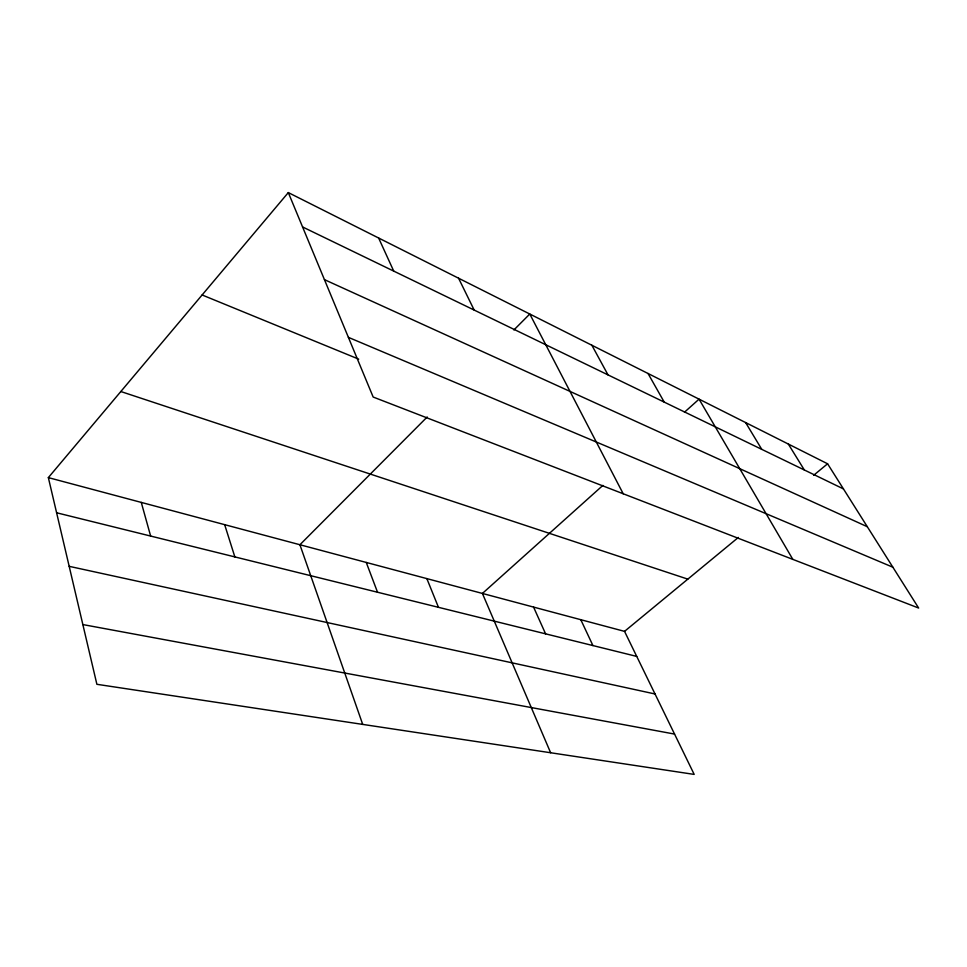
<?xml version="1.0" encoding="UTF-8"?>
<svg xmlns="http://www.w3.org/2000/svg" width="967" height="967" viewBox="0 0 967 967"><rect width="100%" height="100%" fill="white"/><g stroke="black" fill="none" stroke-linecap="round" stroke-linejoin="round"><path stroke-width="1.45" d="M48.35 477.613L624.537 631.366L694.197 774.41L96.881 684.298L48.35 477.613L288.311 192.59L827.583 463.785L918.65 608.05L373.165 397.038L288.311 192.59M427.196 416.982L299.915 544.747L362.71 724.404M513.9 329.965L529.783 314.021L623.207 493.762M602.888 485.398L482.412 593.448L550.634 752.749M684.503 412.196L699.056 399.153L792.831 559.385M624.537 631.366L738.365 537.422M813.646 475.293L827.583 463.785M82.86 624.573L674.555 734.074M69.177 566.336L655.034 693.98M56.606 512.776L636.733 656.412M120.827 391.526L687.815 579.136M202.115 294.971L358.709 359.144M348.398 337.35L892.855 567.206M324.441 279.632L867.314 526.725M302.574 226.955L843.442 488.915M788.323 444.046L804.339 469.974M745.63 422.579L761.766 449.353M648.023 373.48L664.232 402.115M591.864 345.243L608.013 374.894M458.563 278.206L474.181 310.069M580.792 619.702L592.928 645.569M378.629 238.015L393.726 271.098M533.566 607.095L545.593 633.844M426.846 578.617L438.462 607.324M366.251 562.443L377.529 592.239M224.658 524.658L234.848 556.907M141.267 502.405L150.634 536.056"/></g></svg>
